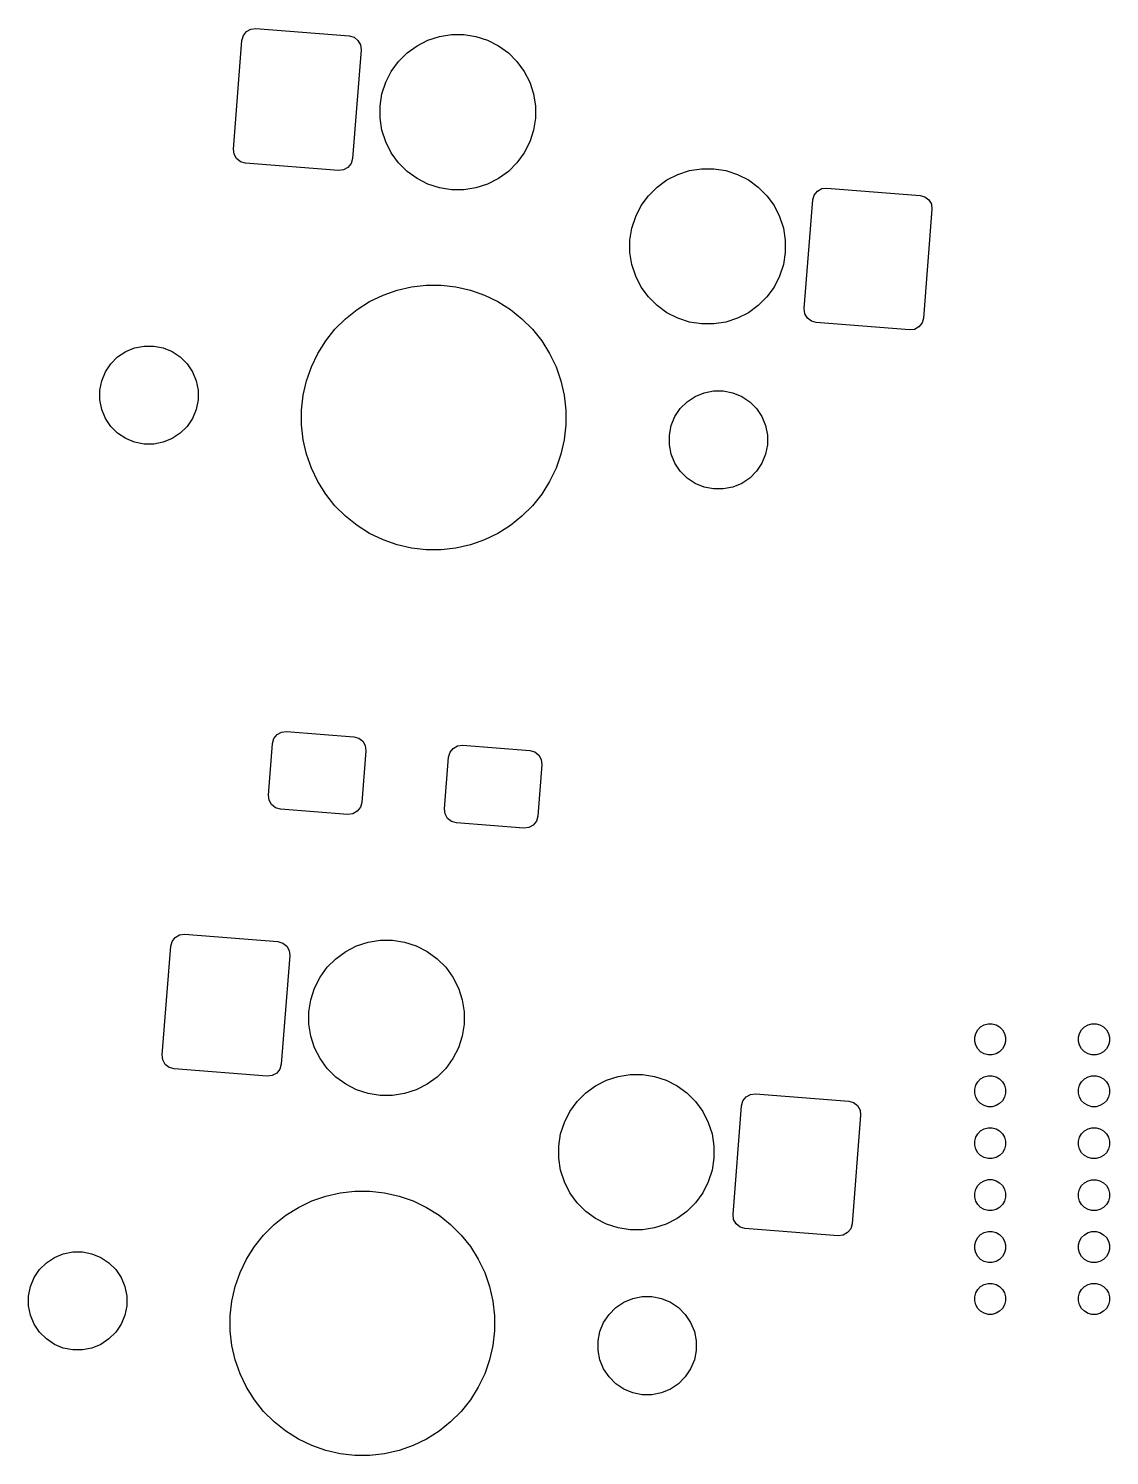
# Model space of a CAD drawing. Extents: x -173 to 103, y -39 to 58.
# Drawn here: x -75.06 to -54.24, y 14.9 to 42.38 of the extents above; entities that cross this region are included whole.
import ezdxf

# ---------------------------------------------------------------- set-up
doc = ezdxf.new("R2010")
doc.units = 0
doc.layers.add('BLACK', color=7, linetype='CONTINUOUS')

msp = doc.modelspace()

# ---------------------------------------------------------------- linework, layer by layer
at = {"layer": 'BLACK', "linetype": 'CONTINUOUS'}
for p, q in [((-70.858673, 42.32462), (-70.773565, 42.372283)), ((-70.773565, 42.372283), (-70.676696, 42.383748)), ((-70.676696, 42.383748), (-68.882245, 42.242521)), ((-71.110304, 40.060607), (-70.94554, 42.154133)), ((-70.94554, 42.154133), (-70.919062, 42.248016)), ((-70.919062, 42.248016), (-70.858673, 42.32462)), ((-68.882245, 42.242521), (-68.788362, 42.216044)), ((-68.788362, 42.216044), (-68.711758, 42.155654)), ((-68.711758, 42.155654), (-68.664095, 42.070546)), ((-68.664095, 42.070546), (-68.65263, 41.973677)), ((-67.765195, 41.914528), (-67.574771, 42.052879)), ((-67.574771, 42.052879), (-67.365048, 42.159738)), ((-67.365048, 42.159738), (-67.141191, 42.232474)), ((-67.141191, 42.232474), (-66.908712, 42.269295)), ((-66.908712, 42.269295), (-66.673334, 42.269295)), ((-66.673334, 42.269295), (-66.440855, 42.232474)), ((-66.440855, 42.232474), (-66.216998, 42.159738)), ((-66.216998, 42.159738), (-66.007275, 42.052879)), ((-66.007275, 42.052879), (-65.816851, 41.914528)), ((-68.65263, 41.973677), (-68.817394, 39.880151)), ((-67.931632, 41.748091), (-67.765195, 41.914528)), ((-65.816851, 41.914528), (-65.650414, 41.748091)), ((-68.176842, 41.347944), (-68.069983, 41.557667)), ((-68.069983, 41.557667), (-67.931632, 41.748091)), ((-65.650414, 41.748091), (-65.512063, 41.557667)), ((-65.512063, 41.557667), (-65.405204, 41.347944)), ((-68.249578, 41.124087), (-68.176842, 41.347944)), ((-65.405204, 41.347944), (-65.332468, 41.124087)), ((-68.286399, 40.891608), (-68.249578, 41.124087)), ((-65.332468, 41.124087), (-65.295647, 40.891608)), ((-68.286399, 40.65623), (-68.286399, 40.891608)), ((-65.295647, 40.891608), (-65.295647, 40.65623)), ((-68.249578, 40.423751), (-68.286399, 40.65623)), ((-68.176842, 40.199894), (-68.249578, 40.423751)), ((-65.332468, 40.423751), (-65.405204, 40.199894)), ((-65.295647, 40.65623), (-65.332468, 40.423751)), ((-68.069983, 39.990171), (-68.176842, 40.199894)), ((-65.405204, 40.199894), (-65.512063, 39.990171)), ((-71.098839, 39.963738), (-71.110304, 40.060607)), ((-71.051176, 39.87863), (-71.098839, 39.963738)), ((-70.974572, 39.81824), (-71.051176, 39.87863)), ((-68.817394, 39.880151), (-68.843872, 39.786268)), ((-67.931632, 39.799747), (-68.069983, 39.990171)), ((-65.512063, 39.990171), (-65.650414, 39.799747)), ((-70.880689, 39.791763), (-70.974572, 39.81824)), ((-69.086238, 39.650536), (-70.880689, 39.791763)), ((-68.989369, 39.662001), (-69.086238, 39.650536)), ((-68.904261, 39.709664), (-68.989369, 39.662001)), ((-68.843872, 39.786268), (-68.904261, 39.709664)), ((-67.765195, 39.63331), (-67.931632, 39.799747)), ((-67.574771, 39.494959), (-67.765195, 39.63331)), ((-65.816851, 39.63331), (-66.007275, 39.494959)), ((-65.650414, 39.799747), (-65.816851, 39.63331)), ((-62.553072, 39.574225), (-62.329215, 39.646961)), ((-62.329215, 39.646961), (-62.096736, 39.683782)), ((-62.096736, 39.683782), (-61.861358, 39.683782)), ((-61.861358, 39.683782), (-61.628879, 39.646961)), ((-61.628879, 39.646961), (-61.405022, 39.574225)), ((-67.365048, 39.3881), (-67.574771, 39.494959)), ((-67.141191, 39.315364), (-67.365048, 39.3881)), ((-66.908712, 39.278543), (-67.141191, 39.315364)), ((-66.440855, 39.315364), (-66.673334, 39.278543)), ((-66.216998, 39.3881), (-66.440855, 39.315364)), ((-66.007275, 39.494959), (-66.216998, 39.3881)), ((-63.119656, 39.162578), (-62.953219, 39.329015)), ((-62.953219, 39.329015), (-62.762795, 39.467366)), ((-62.762795, 39.467366), (-62.553072, 39.574225)), ((-61.405022, 39.574225), (-61.195299, 39.467366)), ((-61.195299, 39.467366), (-61.004875, 39.329015)), ((-61.004875, 39.329015), (-60.838438, 39.162578)), ((-59.780701, 39.300323), (-59.683832, 39.311788)), ((-59.683832, 39.311788), (-57.889381, 39.170561)), ((-66.673334, 39.278543), (-66.908712, 39.278543)), ((-63.258007, 38.972154), (-63.119656, 39.162578)), ((-60.838438, 39.162578), (-60.700087, 38.972154)), ((-60.11744, 36.988647), (-59.952676, 39.082173)), ((-59.952676, 39.082173), (-59.926198, 39.176056)), ((-59.926198, 39.176056), (-59.865809, 39.25266)), ((-59.865809, 39.25266), (-59.780701, 39.300323)), ((-57.889381, 39.170561), (-57.795498, 39.144084)), ((-57.795498, 39.144084), (-57.718894, 39.083694)), ((-57.718894, 39.083694), (-57.671231, 38.998586)), ((-63.437602, 38.538574), (-63.364866, 38.762431)), ((-63.364866, 38.762431), (-63.258007, 38.972154)), ((-60.700087, 38.972154), (-60.593228, 38.762431)), ((-60.593228, 38.762431), (-60.520492, 38.538574)), ((-57.659766, 38.901717), (-57.82453, 36.808191)), ((-57.671231, 38.998586), (-57.659766, 38.901717)), ((-63.474423, 38.306095), (-63.437602, 38.538574)), ((-60.520492, 38.538574), (-60.483671, 38.306095)), ((-63.474423, 38.070717), (-63.474423, 38.306095)), ((-60.483671, 38.306095), (-60.483671, 38.070717)), ((-63.437602, 37.838238), (-63.474423, 38.070717)), ((-60.483671, 38.070717), (-60.520492, 37.838238)), ((-63.364866, 37.614381), (-63.437602, 37.838238)), ((-60.520492, 37.838238), (-60.593228, 37.614381)), ((-67.959863, 37.342446), (-67.681073, 37.406078)), ((-67.681073, 37.406078), (-67.396912, 37.438095)), ((-67.396912, 37.438095), (-67.110952, 37.438095)), ((-67.110952, 37.438095), (-66.826791, 37.406078)), ((-66.826791, 37.406078), (-66.548001, 37.342446)), ((-63.258007, 37.404658), (-63.364866, 37.614381)), ((-63.119656, 37.214234), (-63.258007, 37.404658)), ((-60.700087, 37.404658), (-60.838438, 37.214234)), ((-60.593228, 37.614381), (-60.700087, 37.404658)), ((-68.729544, 36.971787), (-68.487415, 37.123927)), ((-68.487415, 37.123927), (-68.229775, 37.248)), ((-68.229775, 37.248), (-67.959863, 37.342446)), ((-66.548001, 37.342446), (-66.278089, 37.248)), ((-66.278089, 37.248), (-66.020449, 37.123927)), ((-66.020449, 37.123927), (-65.77832, 36.971787)), ((-62.953219, 37.047797), (-63.119656, 37.214234)), ((-60.838438, 37.214234), (-61.004875, 37.047797)), ((-68.953116, 36.793495), (-68.729544, 36.971787)), ((-65.77832, 36.971787), (-65.554748, 36.793495)), ((-62.762795, 36.909446), (-62.953219, 37.047797)), ((-62.553072, 36.802587), (-62.762795, 36.909446)), ((-61.195299, 36.909446), (-61.405022, 36.802587)), ((-61.004875, 37.047797), (-61.195299, 36.909446)), ((-60.105975, 36.891778), (-60.11744, 36.988647)), ((-60.058312, 36.80667), (-60.105975, 36.891778)), ((-69.333612, 36.367719), (-69.15532, 36.591291)), ((-69.15532, 36.591291), (-68.953116, 36.793495)), ((-65.554748, 36.793495), (-65.352544, 36.591291)), ((-65.352544, 36.591291), (-65.174252, 36.367719)), ((-62.329215, 36.729851), (-62.553072, 36.802587)), ((-62.096736, 36.69303), (-62.329215, 36.729851)), ((-61.861358, 36.69303), (-62.096736, 36.69303)), ((-61.628879, 36.729851), (-61.861358, 36.69303)), ((-61.405022, 36.802587), (-61.628879, 36.729851)), ((-59.981708, 36.74628), (-60.058312, 36.80667)), ((-59.887825, 36.719803), (-59.981708, 36.74628)), ((-58.093374, 36.578576), (-59.887825, 36.719803)), ((-57.996505, 36.590041), (-58.093374, 36.578576)), ((-57.911397, 36.637704), (-57.996505, 36.590041)), ((-57.851008, 36.714308), (-57.911397, 36.637704)), ((-57.82453, 36.808191), (-57.851008, 36.714308)), ((-69.485752, 36.12559), (-69.333612, 36.367719)), ((-65.174252, 36.367719), (-65.022112, 36.12559)), ((-73.471337, 35.926306), (-73.339651, 36.057992)), ((-73.339651, 36.057992), (-73.184804, 36.161457)), ((-73.184804, 36.161457), (-73.012747, 36.232725)), ((-73.012747, 36.232725), (-72.830093, 36.269057)), ((-72.830093, 36.269057), (-72.643861, 36.269057)), ((-72.643861, 36.269057), (-72.461207, 36.232725)), ((-72.461207, 36.232725), (-72.28915, 36.161457)), ((-72.28915, 36.161457), (-72.134303, 36.057992)), ((-72.134303, 36.057992), (-72.002617, 35.926306)), ((-69.609825, 35.86795), (-69.485752, 36.12559)), ((-65.022112, 36.12559), (-64.898039, 35.86795)), ((-73.64607, 35.599402), (-73.574802, 35.771459)), ((-73.574802, 35.771459), (-73.471337, 35.926306)), ((-72.002617, 35.926306), (-71.899152, 35.771459)), ((-71.899152, 35.771459), (-71.827884, 35.599402)), ((-69.704271, 35.598038), (-69.609825, 35.86795)), ((-64.898039, 35.86795), (-64.803593, 35.598038)), ((-73.682402, 35.416748), (-73.64607, 35.599402)), ((-71.827884, 35.599402), (-71.791552, 35.416748)), ((-69.767903, 35.319248), (-69.704271, 35.598038)), ((-64.803593, 35.598038), (-64.739961, 35.319248)), ((-73.682402, 35.230516), (-73.682402, 35.416748)), ((-73.64607, 35.047862), (-73.682402, 35.230516)), ((-71.791552, 35.230516), (-71.827884, 35.047862)), ((-71.791552, 35.416748), (-71.791552, 35.230516)), ((-69.79992, 35.035087), (-69.767903, 35.319248)), ((-64.739961, 35.319248), (-64.707944, 35.035087)), ((-62.505247, 35.063256), (-62.373561, 35.194942)), ((-62.373561, 35.194942), (-62.218714, 35.298407)), ((-62.218714, 35.298407), (-62.046657, 35.369675)), ((-62.046657, 35.369675), (-61.864003, 35.406007)), ((-61.864003, 35.406007), (-61.677771, 35.406007)), ((-61.677771, 35.406007), (-61.495117, 35.369675)), ((-61.495117, 35.369675), (-61.32306, 35.298407)), ((-61.32306, 35.298407), (-61.168213, 35.194942)), ((-61.168213, 35.194942), (-61.036527, 35.063256)), ((-73.574802, 34.875805), (-73.64607, 35.047862)), ((-71.827884, 35.047862), (-71.899152, 34.875805)), ((-69.79992, 34.749127), (-69.79992, 35.035087)), ((-64.707944, 35.035087), (-64.707944, 34.749127)), ((-62.67998, 34.736352), (-62.608712, 34.908409)), ((-62.608712, 34.908409), (-62.505247, 35.063256)), ((-61.036527, 35.063256), (-60.933062, 34.908409)), ((-60.933062, 34.908409), (-60.861794, 34.736352)), ((-73.471337, 34.720958), (-73.574802, 34.875805)), ((-73.339651, 34.589272), (-73.471337, 34.720958)), ((-72.002617, 34.720958), (-72.134303, 34.589272)), ((-71.899152, 34.875805), (-72.002617, 34.720958)), ((-69.767903, 34.464966), (-69.79992, 34.749127)), ((-64.707944, 34.749127), (-64.739961, 34.464966)), ((-62.716312, 34.553698), (-62.67998, 34.736352)), ((-60.861794, 34.736352), (-60.825462, 34.553698)), ((-73.184804, 34.485807), (-73.339651, 34.589272)), ((-73.012747, 34.414539), (-73.184804, 34.485807)), ((-72.830093, 34.378207), (-73.012747, 34.414539)), ((-72.643861, 34.378207), (-72.830093, 34.378207)), ((-72.461207, 34.414539), (-72.643861, 34.378207)), ((-72.28915, 34.485807), (-72.461207, 34.414539)), ((-72.134303, 34.589272), (-72.28915, 34.485807)), ((-69.704271, 34.186176), (-69.767903, 34.464966)), ((-64.739961, 34.464966), (-64.803593, 34.186176)), ((-62.716312, 34.367466), (-62.716312, 34.553698)), ((-62.67998, 34.184812), (-62.716312, 34.367466)), ((-60.825462, 34.367466), (-60.861794, 34.184812)), ((-60.825462, 34.553698), (-60.825462, 34.367466)), ((-69.609825, 33.916264), (-69.704271, 34.186176)), ((-64.803593, 34.186176), (-64.898039, 33.916264)), ((-62.608712, 34.012755), (-62.67998, 34.184812)), ((-60.861794, 34.184812), (-60.933062, 34.012755)), ((-69.485752, 33.658624), (-69.609825, 33.916264)), ((-64.898039, 33.916264), (-65.022112, 33.658624)), ((-62.505247, 33.857908), (-62.608712, 34.012755)), ((-62.373561, 33.726222), (-62.505247, 33.857908)), ((-61.036527, 33.857908), (-61.168213, 33.726222)), ((-60.933062, 34.012755), (-61.036527, 33.857908)), ((-69.333612, 33.416495), (-69.485752, 33.658624)), ((-65.022112, 33.658624), (-65.174252, 33.416495)), ((-62.218714, 33.622757), (-62.373561, 33.726222)), ((-62.046657, 33.551489), (-62.218714, 33.622757)), ((-61.864003, 33.515157), (-62.046657, 33.551489)), ((-61.495117, 33.551489), (-61.677771, 33.515157)), ((-61.32306, 33.622757), (-61.495117, 33.551489)), ((-61.168213, 33.726222), (-61.32306, 33.622757)), ((-69.15532, 33.192923), (-69.333612, 33.416495)), ((-65.174252, 33.416495), (-65.352544, 33.192923)), ((-61.677771, 33.515157), (-61.864003, 33.515157)), ((-68.953116, 32.990719), (-69.15532, 33.192923)), ((-68.729544, 32.812427), (-68.953116, 32.990719)), ((-65.554748, 32.990719), (-65.77832, 32.812427)), ((-65.352544, 33.192923), (-65.554748, 32.990719)), ((-68.487415, 32.660287), (-68.729544, 32.812427)), ((-65.77832, 32.812427), (-66.020449, 32.660287)), ((-68.229775, 32.536214), (-68.487415, 32.660287)), ((-67.959863, 32.441768), (-68.229775, 32.536214)), ((-67.681073, 32.378136), (-67.959863, 32.441768)), ((-66.548001, 32.441768), (-66.826791, 32.378136)), ((-66.278089, 32.536214), (-66.548001, 32.441768)), ((-66.020449, 32.660287), (-66.278089, 32.536214)), ((-67.396912, 32.346119), (-67.681073, 32.378136)), ((-67.110952, 32.346119), (-67.396912, 32.346119)), ((-66.826791, 32.378136), (-67.110952, 32.346119)), ((-70.434352, 27.61922), (-70.355893, 28.616137)), ((-70.355893, 28.616137), (-70.329415, 28.71002)), ((-70.329415, 28.71002), (-70.269026, 28.786624)), ((-70.269026, 28.786624), (-70.183918, 28.834286)), ((-70.183918, 28.834286), (-70.087049, 28.845751)), ((-70.087049, 28.845751), (-68.791056, 28.743755)), ((-68.791056, 28.743755), (-68.697173, 28.717277)), ((-68.697173, 28.717277), (-68.620569, 28.656888)), ((-68.620569, 28.656888), (-68.572907, 28.57178)), ((-68.561442, 28.47491), (-68.639901, 27.477993)), ((-68.572907, 28.57178), (-68.561442, 28.47491)), ((-67.044836, 27.35246), (-66.966377, 28.349377)), ((-66.966377, 28.349377), (-66.939899, 28.44326)), ((-66.939899, 28.44326), (-66.87951, 28.519864)), ((-66.87951, 28.519864), (-66.794402, 28.567526)), ((-66.794402, 28.567526), (-66.697533, 28.578991)), ((-66.697533, 28.578991), (-65.40154, 28.476995)), ((-65.40154, 28.476995), (-65.307657, 28.450517)), ((-65.307657, 28.450517), (-65.231053, 28.390128)), ((-65.231053, 28.390128), (-65.183391, 28.30502)), ((-65.171926, 28.20815), (-65.250385, 27.211233)), ((-65.183391, 28.30502), (-65.171926, 28.20815)), ((-70.422887, 27.52235), (-70.434352, 27.61922)), ((-70.375225, 27.437242), (-70.422887, 27.52235)), ((-70.298621, 27.376853), (-70.375225, 27.437242)), ((-70.204738, 27.350375), (-70.298621, 27.376853)), ((-68.908745, 27.248379), (-70.204738, 27.350375)), ((-68.811876, 27.259844), (-68.908745, 27.248379)), ((-68.726768, 27.307506), (-68.811876, 27.259844)), ((-68.666379, 27.38411), (-68.726768, 27.307506)), ((-68.639901, 27.477993), (-68.666379, 27.38411)), ((-67.033371, 27.25559), (-67.044836, 27.35246)), ((-66.985709, 27.170482), (-67.033371, 27.25559)), ((-65.250385, 27.211233), (-65.276863, 27.11735)), ((-66.909105, 27.110093), (-66.985709, 27.170482)), ((-66.815222, 27.083615), (-66.909105, 27.110093)), ((-65.519229, 26.981619), (-66.815222, 27.083615)), ((-65.42236, 26.993084), (-65.519229, 26.981619)), ((-65.337252, 27.040746), (-65.42236, 26.993084)), ((-65.276863, 27.11735), (-65.337252, 27.040746)), ((-72.318574, 24.708079), (-72.292096, 24.801962)), ((-72.292096, 24.801962), (-72.231707, 24.878566)), ((-72.231707, 24.878566), (-72.146599, 24.926229)), ((-72.146599, 24.926229), (-72.04973, 24.937694)), ((-72.04973, 24.937694), (-70.255279, 24.796467)), ((-70.255279, 24.796467), (-70.161396, 24.76999)), ((-70.161396, 24.76999), (-70.084792, 24.7096)), ((-68.738082, 24.713684), (-68.514225, 24.78642)), ((-68.514225, 24.78642), (-68.281746, 24.823241)), ((-68.281746, 24.823241), (-68.046368, 24.823241)), ((-68.046368, 24.823241), (-67.813889, 24.78642)), ((-67.813889, 24.78642), (-67.590032, 24.713684)), ((-72.483338, 22.614553), (-72.318574, 24.708079)), ((-70.025664, 24.527623), (-70.190428, 22.434097)), ((-70.084792, 24.7096), (-70.037129, 24.624492)), ((-70.037129, 24.624492), (-70.025664, 24.527623)), ((-69.304666, 24.302037), (-69.138229, 24.468474)), ((-69.138229, 24.468474), (-68.947805, 24.606825)), ((-68.947805, 24.606825), (-68.738082, 24.713684)), ((-67.590032, 24.713684), (-67.380309, 24.606825)), ((-67.380309, 24.606825), (-67.189885, 24.468474)), ((-67.189885, 24.468474), (-67.023448, 24.302037)), ((-69.443017, 24.111613), (-69.304666, 24.302037)), ((-67.023448, 24.302037), (-66.885097, 24.111613)), ((-69.549876, 23.90189), (-69.443017, 24.111613)), ((-66.885097, 24.111613), (-66.778238, 23.90189)), ((-69.659433, 23.445554), (-69.622612, 23.678033)), ((-69.622612, 23.678033), (-69.549876, 23.90189)), ((-66.778238, 23.90189), (-66.705502, 23.678033)), ((-66.705502, 23.678033), (-66.668681, 23.445554)), ((-69.659433, 23.210176), (-69.659433, 23.445554)), ((-66.668681, 23.445554), (-66.668681, 23.210176)), ((-69.622612, 22.977697), (-69.659433, 23.210176)), ((-66.668681, 23.210176), (-66.705502, 22.977697)), ((-56.816515, 23.029563), (-56.777357, 23.097386)), ((-56.777357, 23.097386), (-56.721979, 23.152764)), ((-56.721979, 23.152764), (-56.654156, 23.191922)), ((-56.654156, 23.191922), (-56.578509, 23.212191)), ((-56.578509, 23.212191), (-56.500193, 23.212191)), ((-56.500193, 23.212191), (-56.424546, 23.191922)), ((-56.424546, 23.191922), (-56.356723, 23.152764)), ((-56.356723, 23.152764), (-56.301345, 23.097386)), ((-56.301345, 23.097386), (-56.262187, 23.029563)), ((-54.816561, 23.029448), (-54.777403, 23.097271)), ((-54.777403, 23.097271), (-54.722025, 23.152649)), ((-54.722025, 23.152649), (-54.654202, 23.191807)), ((-54.654202, 23.191807), (-54.578555, 23.212076)), ((-54.578555, 23.212076), (-54.500239, 23.212076)), ((-54.500239, 23.212076), (-54.424592, 23.191807)), ((-54.424592, 23.191807), (-54.356769, 23.152649)), ((-54.356769, 23.152649), (-54.301391, 23.097271)), ((-54.301391, 23.097271), (-54.262233, 23.029448)), ((-69.549876, 22.75384), (-69.622612, 22.977697)), ((-66.705502, 22.977697), (-66.778238, 22.75384)), ((-56.836784, 22.953916), (-56.816515, 23.029563)), ((-56.836784, 22.8756), (-56.836784, 22.953916)), ((-56.816515, 22.799953), (-56.836784, 22.8756)), ((-56.262187, 23.029563), (-56.241918, 22.953916)), ((-56.241918, 22.8756), (-56.262187, 22.799953)), ((-56.241918, 22.953916), (-56.241918, 22.8756)), ((-54.83683, 22.953801), (-54.816561, 23.029448)), ((-54.83683, 22.875485), (-54.83683, 22.953801)), ((-54.816561, 22.799838), (-54.83683, 22.875485)), ((-54.262233, 23.029448), (-54.241964, 22.953801)), ((-54.241964, 22.875485), (-54.262233, 22.799838)), ((-54.241964, 22.953801), (-54.241964, 22.875485)), ((-72.471873, 22.517684), (-72.483338, 22.614553)), ((-69.443017, 22.544117), (-69.549876, 22.75384)), ((-69.304666, 22.353693), (-69.443017, 22.544117)), ((-66.885097, 22.544117), (-67.023448, 22.353693)), ((-66.778238, 22.75384), (-66.885097, 22.544117)), ((-56.777357, 22.73213), (-56.816515, 22.799953)), ((-56.721979, 22.676752), (-56.777357, 22.73213)), ((-56.654156, 22.637594), (-56.721979, 22.676752)), ((-56.578509, 22.617325), (-56.654156, 22.637594)), ((-56.500193, 22.617325), (-56.578509, 22.617325)), ((-56.424546, 22.637594), (-56.500193, 22.617325)), ((-56.356723, 22.676752), (-56.424546, 22.637594)), ((-56.301345, 22.73213), (-56.356723, 22.676752)), ((-56.262187, 22.799953), (-56.301345, 22.73213)), ((-54.777403, 22.732015), (-54.816561, 22.799838)), ((-54.722025, 22.676637), (-54.777403, 22.732015)), ((-54.654202, 22.637479), (-54.722025, 22.676637)), ((-54.578555, 22.61721), (-54.654202, 22.637479)), ((-54.500239, 22.61721), (-54.578555, 22.61721)), ((-54.424592, 22.637479), (-54.500239, 22.61721)), ((-54.356769, 22.676637), (-54.424592, 22.637479)), ((-54.301391, 22.732015), (-54.356769, 22.676637)), ((-54.262233, 22.799838), (-54.301391, 22.732015)), ((-72.42421, 22.432576), (-72.471873, 22.517684)), ((-72.347606, 22.372186), (-72.42421, 22.432576)), ((-72.253723, 22.345709), (-72.347606, 22.372186)), ((-70.459272, 22.204482), (-72.253723, 22.345709)), ((-70.277295, 22.26361), (-70.362403, 22.215947)), ((-70.216906, 22.340214), (-70.277295, 22.26361)), ((-70.190428, 22.434097), (-70.216906, 22.340214)), ((-69.138229, 22.187256), (-69.304666, 22.353693)), ((-67.023448, 22.353693), (-67.189885, 22.187256)), ((-70.362403, 22.215947), (-70.459272, 22.204482)), ((-68.947805, 22.048905), (-69.138229, 22.187256)), ((-68.738082, 21.942046), (-68.947805, 22.048905)), ((-67.380309, 22.048905), (-67.590032, 21.942046)), ((-67.189885, 22.187256), (-67.380309, 22.048905)), ((-64.326253, 21.882961), (-64.135829, 22.021312)), ((-64.135829, 22.021312), (-63.926106, 22.128171)), ((-63.926106, 22.128171), (-63.702249, 22.200907)), ((-63.702249, 22.200907), (-63.46977, 22.237728)), ((-63.46977, 22.237728), (-63.234392, 22.237728)), ((-63.234392, 22.237728), (-63.001913, 22.200907)), ((-63.001913, 22.200907), (-62.778056, 22.128171)), ((-62.778056, 22.128171), (-62.568333, 22.021312)), ((-62.568333, 22.021312), (-62.377909, 21.882961)), ((-56.836784, 21.953916), (-56.816515, 22.029563)), ((-56.816515, 22.029563), (-56.777357, 22.097386)), ((-56.777357, 22.097386), (-56.721979, 22.152764)), ((-56.721979, 22.152764), (-56.654156, 22.191922)), ((-56.654156, 22.191922), (-56.578509, 22.212191)), ((-56.578509, 22.212191), (-56.500193, 22.212191)), ((-56.500193, 22.212191), (-56.424546, 22.191922)), ((-56.424546, 22.191922), (-56.356723, 22.152764)), ((-56.356723, 22.152764), (-56.301345, 22.097386)), ((-56.301345, 22.097386), (-56.262187, 22.029563)), ((-56.262187, 22.029563), (-56.241918, 21.953916)), ((-54.83683, 21.953801), (-54.816561, 22.029448)), ((-54.816561, 22.029448), (-54.777403, 22.097271)), ((-54.777403, 22.097271), (-54.722025, 22.152649)), ((-54.722025, 22.152649), (-54.654202, 22.191807)), ((-54.654202, 22.191807), (-54.578555, 22.212076)), ((-54.578555, 22.212076), (-54.500239, 22.212076)), ((-54.500239, 22.212076), (-54.424592, 22.191807)), ((-54.424592, 22.191807), (-54.356769, 22.152649)), ((-54.356769, 22.152649), (-54.301391, 22.097271)), ((-54.301391, 22.097271), (-54.262233, 22.029448)), ((-54.262233, 22.029448), (-54.241964, 21.953801)), ((-68.514225, 21.86931), (-68.738082, 21.942046)), ((-68.281746, 21.832489), (-68.514225, 21.86931)), ((-68.046368, 21.832489), (-68.281746, 21.832489)), ((-67.813889, 21.86931), (-68.046368, 21.832489)), ((-67.590032, 21.942046), (-67.813889, 21.86931)), ((-64.631041, 21.5261), (-64.49269, 21.716524)), ((-64.49269, 21.716524), (-64.326253, 21.882961)), ((-62.377909, 21.882961), (-62.211472, 21.716524)), ((-62.211472, 21.716524), (-62.073121, 21.5261)), ((-61.32571, 21.636119), (-61.299232, 21.730002)), ((-61.299232, 21.730002), (-61.238843, 21.806606)), ((-61.238843, 21.806606), (-61.153735, 21.854269)), ((-61.153735, 21.854269), (-61.056866, 21.865734)), ((-61.056866, 21.865734), (-59.262415, 21.724507)), ((-59.262415, 21.724507), (-59.168532, 21.69803)), ((-56.836784, 21.8756), (-56.836784, 21.953916)), ((-56.816515, 21.799953), (-56.836784, 21.8756)), ((-56.777357, 21.73213), (-56.816515, 21.799953)), ((-56.721979, 21.676752), (-56.777357, 21.73213)), ((-56.301345, 21.73213), (-56.356723, 21.676752)), ((-56.262187, 21.799953), (-56.301345, 21.73213)), ((-56.241918, 21.8756), (-56.262187, 21.799953)), ((-56.241918, 21.953916), (-56.241918, 21.8756)), ((-54.83683, 21.875485), (-54.83683, 21.953801)), ((-54.816561, 21.799838), (-54.83683, 21.875485)), ((-54.777403, 21.732015), (-54.816561, 21.799838)), ((-54.722025, 21.676637), (-54.777403, 21.732015)), ((-54.301391, 21.732015), (-54.356769, 21.676637)), ((-54.262233, 21.799838), (-54.301391, 21.732015)), ((-54.241964, 21.875485), (-54.262233, 21.799838)), ((-54.241964, 21.953801), (-54.241964, 21.875485)), ((-64.7379, 21.316377), (-64.631041, 21.5261)), ((-62.073121, 21.5261), (-61.966262, 21.316377)), ((-61.490474, 19.542593), (-61.32571, 21.636119)), ((-59.0328, 21.455663), (-59.197564, 19.362137)), ((-59.168532, 21.69803), (-59.091928, 21.63764)), ((-59.091928, 21.63764), (-59.044265, 21.552532)), ((-59.044265, 21.552532), (-59.0328, 21.455663)), ((-56.654156, 21.637594), (-56.721979, 21.676752)), ((-56.578509, 21.617325), (-56.654156, 21.637594)), ((-56.500193, 21.617325), (-56.578509, 21.617325)), ((-56.424546, 21.637594), (-56.500193, 21.617325)), ((-56.356723, 21.676752), (-56.424546, 21.637594)), ((-54.654202, 21.637479), (-54.722025, 21.676637)), ((-54.578555, 21.61721), (-54.654202, 21.637479)), ((-54.500239, 21.61721), (-54.578555, 21.61721)), ((-54.424592, 21.637479), (-54.500239, 21.61721)), ((-54.356769, 21.676637), (-54.424592, 21.637479)), ((-64.810636, 21.09252), (-64.7379, 21.316377)), ((-61.966262, 21.316377), (-61.893526, 21.09252)), ((-56.721979, 21.152764), (-56.654156, 21.191922)), ((-56.654156, 21.191922), (-56.578509, 21.212191)), ((-56.578509, 21.212191), (-56.500193, 21.212191)), ((-56.500193, 21.212191), (-56.424546, 21.191922)), ((-56.424546, 21.191922), (-56.356723, 21.152764)), ((-54.722025, 21.152649), (-54.654202, 21.191807)), ((-54.654202, 21.191807), (-54.578555, 21.212076)), ((-54.578555, 21.212076), (-54.500239, 21.212076)), ((-54.500239, 21.212076), (-54.424592, 21.191807)), ((-54.424592, 21.191807), (-54.356769, 21.152649)), ((-64.847457, 20.860041), (-64.810636, 21.09252)), ((-61.893526, 21.09252), (-61.856705, 20.860041)), ((-56.836784, 20.953916), (-56.816515, 21.029563)), ((-56.836784, 20.8756), (-56.836784, 20.953916)), ((-56.816515, 21.029563), (-56.777357, 21.097386)), ((-56.777357, 21.097386), (-56.721979, 21.152764)), ((-56.356723, 21.152764), (-56.301345, 21.097386)), ((-56.301345, 21.097386), (-56.262187, 21.029563)), ((-56.262187, 21.029563), (-56.241918, 20.953916)), ((-56.241918, 20.953916), (-56.241918, 20.8756)), ((-54.83683, 20.953801), (-54.816561, 21.029448)), ((-54.83683, 20.875485), (-54.83683, 20.953801)), ((-54.816561, 21.029448), (-54.777403, 21.097271)), ((-54.777403, 21.097271), (-54.722025, 21.152649)), ((-54.356769, 21.152649), (-54.301391, 21.097271)), ((-54.301391, 21.097271), (-54.262233, 21.029448)), ((-54.262233, 21.029448), (-54.241964, 20.953801)), ((-54.241964, 20.953801), (-54.241964, 20.875485)), ((-64.847457, 20.624663), (-64.847457, 20.860041)), ((-64.810636, 20.392184), (-64.847457, 20.624663)), ((-61.856705, 20.624663), (-61.893526, 20.392184)), ((-61.856705, 20.860041), (-61.856705, 20.624663)), ((-56.816515, 20.799953), (-56.836784, 20.8756)), ((-56.777357, 20.73213), (-56.816515, 20.799953)), ((-56.721979, 20.676752), (-56.777357, 20.73213)), ((-56.654156, 20.637594), (-56.721979, 20.676752)), ((-56.578509, 20.617325), (-56.654156, 20.637594)), ((-56.500193, 20.617325), (-56.578509, 20.617325)), ((-56.424546, 20.637594), (-56.500193, 20.617325)), ((-56.356723, 20.676752), (-56.424546, 20.637594)), ((-56.301345, 20.73213), (-56.356723, 20.676752)), ((-56.262187, 20.799953), (-56.301345, 20.73213)), ((-56.241918, 20.8756), (-56.262187, 20.799953)), ((-54.816561, 20.799838), (-54.83683, 20.875485)), ((-54.777403, 20.732015), (-54.816561, 20.799838)), ((-54.722025, 20.676637), (-54.777403, 20.732015)), ((-54.654202, 20.637479), (-54.722025, 20.676637)), ((-54.578555, 20.61721), (-54.654202, 20.637479)), ((-54.500239, 20.61721), (-54.578555, 20.61721)), ((-54.424592, 20.637479), (-54.500239, 20.61721)), ((-54.356769, 20.676637), (-54.424592, 20.637479)), ((-54.301391, 20.732015), (-54.356769, 20.676637)), ((-54.262233, 20.799838), (-54.301391, 20.732015)), ((-54.241964, 20.875485), (-54.262233, 20.799838)), ((-64.7379, 20.168327), (-64.810636, 20.392184)), ((-61.893526, 20.392184), (-61.966262, 20.168327)), ((-64.631041, 19.958604), (-64.7379, 20.168327)), ((-61.966262, 20.168327), (-62.073121, 19.958604)), ((-56.816515, 20.029563), (-56.777357, 20.097386)), ((-56.777357, 20.097386), (-56.721979, 20.152764)), ((-56.721979, 20.152764), (-56.654156, 20.191922)), ((-56.654156, 20.191922), (-56.578509, 20.212191)), ((-56.578509, 20.212191), (-56.500193, 20.212191)), ((-56.500193, 20.212191), (-56.424546, 20.191922)), ((-56.424546, 20.191922), (-56.356723, 20.152764)), ((-56.356723, 20.152764), (-56.301345, 20.097386)), ((-56.301345, 20.097386), (-56.262187, 20.029563)), ((-54.816561, 20.029448), (-54.777403, 20.097271)), ((-54.777403, 20.097271), (-54.722025, 20.152649)), ((-54.722025, 20.152649), (-54.654202, 20.191807)), ((-54.654202, 20.191807), (-54.578555, 20.212076)), ((-54.578555, 20.212076), (-54.500239, 20.212076)), ((-54.500239, 20.212076), (-54.424592, 20.191807)), ((-54.424592, 20.191807), (-54.356769, 20.152649)), ((-54.356769, 20.152649), (-54.301391, 20.097271)), ((-54.301391, 20.097271), (-54.262233, 20.029448)), ((-69.860449, 19.677873), (-69.602809, 19.801946)), ((-69.602809, 19.801946), (-69.332897, 19.896392)), ((-69.332897, 19.896392), (-69.054107, 19.960024)), ((-69.054107, 19.960024), (-68.769946, 19.992041)), ((-68.769946, 19.992041), (-68.483986, 19.992041)), ((-68.483986, 19.992041), (-68.199825, 19.960024)), ((-68.199825, 19.960024), (-67.921035, 19.896392)), ((-67.921035, 19.896392), (-67.651123, 19.801946)), ((-67.651123, 19.801946), (-67.393483, 19.677873)), ((-64.49269, 19.76818), (-64.631041, 19.958604)), ((-62.073121, 19.958604), (-62.211472, 19.76818)), ((-56.836784, 19.953916), (-56.816515, 20.029563)), ((-56.836784, 19.8756), (-56.836784, 19.953916)), ((-56.816515, 19.799953), (-56.836784, 19.8756)), ((-56.777357, 19.73213), (-56.816515, 19.799953)), ((-56.262187, 19.799953), (-56.301345, 19.73213)), ((-56.262187, 20.029563), (-56.241918, 19.953916)), ((-56.241918, 19.8756), (-56.262187, 19.799953)), ((-56.241918, 19.953916), (-56.241918, 19.8756)), ((-54.83683, 19.953801), (-54.816561, 20.029448)), ((-54.83683, 19.875485), (-54.83683, 19.953801)), ((-54.816561, 19.799838), (-54.83683, 19.875485)), ((-54.777403, 19.732015), (-54.816561, 19.799838)), ((-54.262233, 19.799838), (-54.301391, 19.732015)), ((-54.262233, 20.029448), (-54.241964, 19.953801)), ((-54.241964, 19.875485), (-54.262233, 19.799838)), ((-54.241964, 19.953801), (-54.241964, 19.875485)), ((-70.32615, 19.347441), (-70.102578, 19.525733)), ((-70.102578, 19.525733), (-69.860449, 19.677873)), ((-67.393483, 19.677873), (-67.151354, 19.525733)), ((-67.151354, 19.525733), (-66.927782, 19.347441)), ((-64.326253, 19.601743), (-64.49269, 19.76818)), ((-64.135829, 19.463392), (-64.326253, 19.601743)), ((-62.377909, 19.601743), (-62.568333, 19.463392)), ((-62.211472, 19.76818), (-62.377909, 19.601743)), ((-61.479009, 19.445724), (-61.490474, 19.542593)), ((-56.721979, 19.676752), (-56.777357, 19.73213)), ((-56.654156, 19.637594), (-56.721979, 19.676752)), ((-56.578509, 19.617325), (-56.654156, 19.637594)), ((-56.500193, 19.617325), (-56.578509, 19.617325)), ((-56.424546, 19.637594), (-56.500193, 19.617325)), ((-56.356723, 19.676752), (-56.424546, 19.637594)), ((-56.301345, 19.73213), (-56.356723, 19.676752)), ((-54.722025, 19.676637), (-54.777403, 19.732015)), ((-54.654202, 19.637479), (-54.722025, 19.676637)), ((-54.578555, 19.61721), (-54.654202, 19.637479)), ((-54.500239, 19.61721), (-54.578555, 19.61721)), ((-54.424592, 19.637479), (-54.500239, 19.61721)), ((-54.356769, 19.676637), (-54.424592, 19.637479)), ((-54.301391, 19.732015), (-54.356769, 19.676637)), ((-70.528354, 19.145237), (-70.32615, 19.347441)), ((-66.927782, 19.347441), (-66.725578, 19.145237)), ((-63.926106, 19.356533), (-64.135829, 19.463392)), ((-63.702249, 19.283797), (-63.926106, 19.356533)), ((-63.46977, 19.246976), (-63.702249, 19.283797)), ((-63.234392, 19.246976), (-63.46977, 19.246976)), ((-63.001913, 19.283797), (-63.234392, 19.246976)), ((-62.778056, 19.356533), (-63.001913, 19.283797)), ((-62.568333, 19.463392), (-62.778056, 19.356533)), ((-61.431346, 19.360616), (-61.479009, 19.445724)), ((-61.354742, 19.300226), (-61.431346, 19.360616)), ((-61.260859, 19.273749), (-61.354742, 19.300226)), ((-59.466408, 19.132522), (-61.260859, 19.273749)), ((-59.224042, 19.268254), (-59.284431, 19.19165)), ((-59.197564, 19.362137), (-59.224042, 19.268254)), ((-70.706646, 18.921665), (-70.528354, 19.145237)), ((-66.725578, 19.145237), (-66.547286, 18.921665)), ((-59.369539, 19.143987), (-59.466408, 19.132522)), ((-59.284431, 19.19165), (-59.369539, 19.143987)), ((-56.836784, 18.953916), (-56.816515, 19.029563)), ((-56.816515, 19.029563), (-56.777357, 19.097386)), ((-56.777357, 19.097386), (-56.721979, 19.152764)), ((-56.721979, 19.152764), (-56.654156, 19.191922)), ((-56.654156, 19.191922), (-56.578509, 19.212191)), ((-56.578509, 19.212191), (-56.500193, 19.212191)), ((-56.500193, 19.212191), (-56.424546, 19.191922)), ((-56.424546, 19.191922), (-56.356723, 19.152764)), ((-56.356723, 19.152764), (-56.301345, 19.097386)), ((-56.301345, 19.097386), (-56.262187, 19.029563)), ((-56.262187, 19.029563), (-56.241918, 18.953916)), ((-54.83683, 18.953801), (-54.816561, 19.029448)), ((-54.816561, 19.029448), (-54.777403, 19.097271)), ((-54.777403, 19.097271), (-54.722025, 19.152649)), ((-54.722025, 19.152649), (-54.654202, 19.191807)), ((-54.654202, 19.191807), (-54.578555, 19.212076)), ((-54.578555, 19.212076), (-54.500239, 19.212076)), ((-54.500239, 19.212076), (-54.424592, 19.191807)), ((-54.424592, 19.191807), (-54.356769, 19.152649)), ((-54.356769, 19.152649), (-54.301391, 19.097271)), ((-54.301391, 19.097271), (-54.262233, 19.029448)), ((-54.262233, 19.029448), (-54.241964, 18.953801)), ((-74.712685, 18.611938), (-74.557838, 18.715403)), ((-74.557838, 18.715403), (-74.385781, 18.786671)), ((-74.385781, 18.786671), (-74.203127, 18.823003)), ((-74.203127, 18.823003), (-74.016895, 18.823003)), ((-74.016895, 18.823003), (-73.834241, 18.786671)), ((-73.834241, 18.786671), (-73.662184, 18.715403)), ((-73.662184, 18.715403), (-73.507337, 18.611938)), ((-70.858786, 18.679536), (-70.706646, 18.921665)), ((-66.547286, 18.921665), (-66.395146, 18.679536)), ((-56.836784, 18.8756), (-56.836784, 18.953916)), ((-56.816515, 18.799953), (-56.836784, 18.8756)), ((-56.777357, 18.73213), (-56.816515, 18.799953)), ((-56.721979, 18.676752), (-56.777357, 18.73213)), ((-56.301345, 18.73213), (-56.356723, 18.676752)), ((-56.262187, 18.799953), (-56.301345, 18.73213)), ((-56.241918, 18.8756), (-56.262187, 18.799953)), ((-56.241918, 18.953916), (-56.241918, 18.8756)), ((-54.83683, 18.875485), (-54.83683, 18.953801)), ((-54.816561, 18.799838), (-54.83683, 18.875485)), ((-54.777403, 18.732015), (-54.816561, 18.799838)), ((-54.722025, 18.676637), (-54.777403, 18.732015)), ((-54.301391, 18.732015), (-54.356769, 18.676637)), ((-54.262233, 18.799838), (-54.301391, 18.732015)), ((-54.241964, 18.875485), (-54.262233, 18.799838)), ((-54.241964, 18.953801), (-54.241964, 18.875485)), ((-74.947836, 18.325405), (-74.844371, 18.480252)), ((-74.844371, 18.480252), (-74.712685, 18.611938)), ((-73.507337, 18.611938), (-73.375651, 18.480252)), ((-73.375651, 18.480252), (-73.272186, 18.325405)), ((-71.077305, 18.151984), (-70.982859, 18.421896)), ((-70.982859, 18.421896), (-70.858786, 18.679536)), ((-66.395146, 18.679536), (-66.271073, 18.421896)), ((-66.271073, 18.421896), (-66.176627, 18.151984)), ((-56.654156, 18.637594), (-56.721979, 18.676752)), ((-56.578509, 18.617325), (-56.654156, 18.637594)), ((-56.500193, 18.617325), (-56.578509, 18.617325)), ((-56.424546, 18.637594), (-56.500193, 18.617325)), ((-56.356723, 18.676752), (-56.424546, 18.637594)), ((-54.654202, 18.637479), (-54.722025, 18.676637)), ((-54.578555, 18.61721), (-54.654202, 18.637479)), ((-54.500239, 18.61721), (-54.578555, 18.61721)), ((-54.424592, 18.637479), (-54.500239, 18.61721)), ((-54.356769, 18.676637), (-54.424592, 18.637479)), ((-75.055436, 17.970694), (-75.019104, 18.153348)), ((-75.019104, 18.153348), (-74.947836, 18.325405)), ((-73.272186, 18.325405), (-73.200918, 18.153348)), ((-73.200918, 18.153348), (-73.164586, 17.970694)), ((-71.140937, 17.873194), (-71.077305, 18.151984)), ((-66.176627, 18.151984), (-66.112995, 17.873194)), ((-56.777357, 18.097386), (-56.721979, 18.152764)), ((-56.721979, 18.152764), (-56.654156, 18.191922)), ((-56.654156, 18.191922), (-56.578509, 18.212191)), ((-56.578509, 18.212191), (-56.500193, 18.212191)), ((-56.500193, 18.212191), (-56.424546, 18.191922)), ((-56.424546, 18.191922), (-56.356723, 18.152764)), ((-56.356723, 18.152764), (-56.301345, 18.097386)), ((-54.777403, 18.097271), (-54.722025, 18.152649)), ((-54.722025, 18.152649), (-54.654202, 18.191807)), ((-54.654202, 18.191807), (-54.578555, 18.212076)), ((-54.578555, 18.212076), (-54.500239, 18.212076)), ((-54.500239, 18.212076), (-54.424592, 18.191807)), ((-54.424592, 18.191807), (-54.356769, 18.152649)), ((-54.356769, 18.152649), (-54.301391, 18.097271)), ((-75.055436, 17.784462), (-75.055436, 17.970694)), ((-73.164586, 17.970694), (-73.164586, 17.784462)), ((-71.172954, 17.589033), (-71.140937, 17.873194)), ((-66.112995, 17.873194), (-66.080978, 17.589033)), ((-63.591748, 17.852353), (-63.419691, 17.923621)), ((-63.419691, 17.923621), (-63.237037, 17.959953)), ((-63.237037, 17.959953), (-63.050805, 17.959953)), ((-63.050805, 17.959953), (-62.868151, 17.923621)), ((-62.868151, 17.923621), (-62.696094, 17.852353)), ((-56.836784, 17.953916), (-56.816515, 18.029563)), ((-56.836784, 17.8756), (-56.836784, 17.953916)), ((-56.816515, 17.799953), (-56.836784, 17.8756)), ((-56.816515, 18.029563), (-56.777357, 18.097386)), ((-56.301345, 18.097386), (-56.262187, 18.029563)), ((-56.262187, 18.029563), (-56.241918, 17.953916)), ((-56.241918, 17.8756), (-56.262187, 17.799953)), ((-56.241918, 17.953916), (-56.241918, 17.8756)), ((-54.83683, 17.953801), (-54.816561, 18.029448)), ((-54.83683, 17.875485), (-54.83683, 17.953801)), ((-54.816561, 17.799838), (-54.83683, 17.875485)), ((-54.816561, 18.029448), (-54.777403, 18.097271)), ((-54.301391, 18.097271), (-54.262233, 18.029448)), ((-54.262233, 18.029448), (-54.241964, 17.953801)), ((-54.241964, 17.875485), (-54.262233, 17.799838)), ((-54.241964, 17.953801), (-54.241964, 17.875485)), ((-75.019104, 17.601808), (-75.055436, 17.784462)), ((-74.947836, 17.429751), (-75.019104, 17.601808)), ((-73.200918, 17.601808), (-73.272186, 17.429751)), ((-73.164586, 17.784462), (-73.200918, 17.601808)), ((-63.981746, 17.462355), (-63.878281, 17.617202)), ((-63.878281, 17.617202), (-63.746595, 17.748888)), ((-63.746595, 17.748888), (-63.591748, 17.852353)), ((-62.696094, 17.852353), (-62.541247, 17.748888)), ((-62.541247, 17.748888), (-62.409561, 17.617202)), ((-62.409561, 17.617202), (-62.306096, 17.462355)), ((-56.777357, 17.73213), (-56.816515, 17.799953)), ((-56.721979, 17.676752), (-56.777357, 17.73213)), ((-56.654156, 17.637594), (-56.721979, 17.676752)), ((-56.578509, 17.617325), (-56.654156, 17.637594)), ((-56.500193, 17.617325), (-56.578509, 17.617325)), ((-56.424546, 17.637594), (-56.500193, 17.617325)), ((-56.356723, 17.676752), (-56.424546, 17.637594)), ((-56.301345, 17.73213), (-56.356723, 17.676752)), ((-56.262187, 17.799953), (-56.301345, 17.73213)), ((-54.777403, 17.732015), (-54.816561, 17.799838)), ((-54.722025, 17.676637), (-54.777403, 17.732015)), ((-54.654202, 17.637479), (-54.722025, 17.676637)), ((-54.578555, 17.61721), (-54.654202, 17.637479)), ((-54.500239, 17.61721), (-54.578555, 17.61721)), ((-54.424592, 17.637479), (-54.500239, 17.61721)), ((-54.356769, 17.676637), (-54.424592, 17.637479)), ((-54.301391, 17.732015), (-54.356769, 17.676637)), ((-54.262233, 17.799838), (-54.301391, 17.732015)), ((-74.844371, 17.274904), (-74.947836, 17.429751)), ((-73.272186, 17.429751), (-73.375651, 17.274904)), ((-71.172954, 17.303073), (-71.172954, 17.589033)), ((-66.080978, 17.589033), (-66.080978, 17.303073)), ((-64.053014, 17.290298), (-63.981746, 17.462355)), ((-62.306096, 17.462355), (-62.234828, 17.290298)), ((-74.712685, 17.143218), (-74.844371, 17.274904)), ((-74.557838, 17.039753), (-74.712685, 17.143218)), ((-73.507337, 17.143218), (-73.662184, 17.039753)), ((-73.375651, 17.274904), (-73.507337, 17.143218)), ((-71.140937, 17.018912), (-71.172954, 17.303073)), ((-66.080978, 17.303073), (-66.112995, 17.018912)), ((-64.089346, 17.107644), (-64.053014, 17.290298)), ((-64.089346, 16.921412), (-64.089346, 17.107644)), ((-62.234828, 17.290298), (-62.198496, 17.107644)), ((-62.198496, 17.107644), (-62.198496, 16.921412)), ((-74.385781, 16.968485), (-74.557838, 17.039753)), ((-74.203127, 16.932153), (-74.385781, 16.968485)), ((-74.016895, 16.932153), (-74.203127, 16.932153)), ((-73.834241, 16.968485), (-74.016895, 16.932153)), ((-73.662184, 17.039753), (-73.834241, 16.968485)), ((-71.077305, 16.740122), (-71.140937, 17.018912)), ((-66.112995, 17.018912), (-66.176627, 16.740122)), ((-64.053014, 16.738758), (-64.089346, 16.921412)), ((-62.198496, 16.921412), (-62.234828, 16.738758)), ((-70.982859, 16.47021), (-71.077305, 16.740122)), ((-66.176627, 16.740122), (-66.271073, 16.47021)), ((-63.981746, 16.566701), (-64.053014, 16.738758)), ((-63.878281, 16.411854), (-63.981746, 16.566701)), ((-62.306096, 16.566701), (-62.409561, 16.411854)), ((-62.234828, 16.738758), (-62.306096, 16.566701)), ((-70.858786, 16.21257), (-70.982859, 16.47021)), ((-66.271073, 16.47021), (-66.395146, 16.21257)), ((-63.746595, 16.280168), (-63.878281, 16.411854)), ((-63.591748, 16.176703), (-63.746595, 16.280168)), ((-62.541247, 16.280168), (-62.696094, 16.176703)), ((-62.409561, 16.411854), (-62.541247, 16.280168)), ((-70.706646, 15.970441), (-70.858786, 16.21257)), ((-70.528354, 15.746869), (-70.706646, 15.970441)), ((-66.547286, 15.970441), (-66.725578, 15.746869)), ((-66.395146, 16.21257), (-66.547286, 15.970441)), ((-63.419691, 16.105435), (-63.591748, 16.176703)), ((-63.237037, 16.069103), (-63.419691, 16.105435)), ((-63.050805, 16.069103), (-63.237037, 16.069103)), ((-62.868151, 16.105435), (-63.050805, 16.069103)), ((-62.696094, 16.176703), (-62.868151, 16.105435)), ((-70.32615, 15.544665), (-70.528354, 15.746869)), ((-66.725578, 15.746869), (-66.927782, 15.544665)), ((-70.102578, 15.366373), (-70.32615, 15.544665)), ((-66.927782, 15.544665), (-67.151354, 15.366373)), ((-69.860449, 15.214233), (-70.102578, 15.366373)), ((-69.602809, 15.09016), (-69.860449, 15.214233)), ((-67.393483, 15.214233), (-67.651123, 15.09016)), ((-67.151354, 15.366373), (-67.393483, 15.214233)), ((-69.332897, 14.995714), (-69.602809, 15.09016)), ((-69.054107, 14.932082), (-69.332897, 14.995714)), ((-68.769946, 14.900065), (-69.054107, 14.932082)), ((-68.483986, 14.900065), (-68.769946, 14.900065)), ((-68.199825, 14.932082), (-68.483986, 14.900065)), ((-67.921035, 14.995714), (-68.199825, 14.932082)), ((-67.651123, 15.09016), (-67.921035, 14.995714))]:
    msp.add_line(p, q, dxfattribs=at)

doc.saveas('drawing.dxf')
